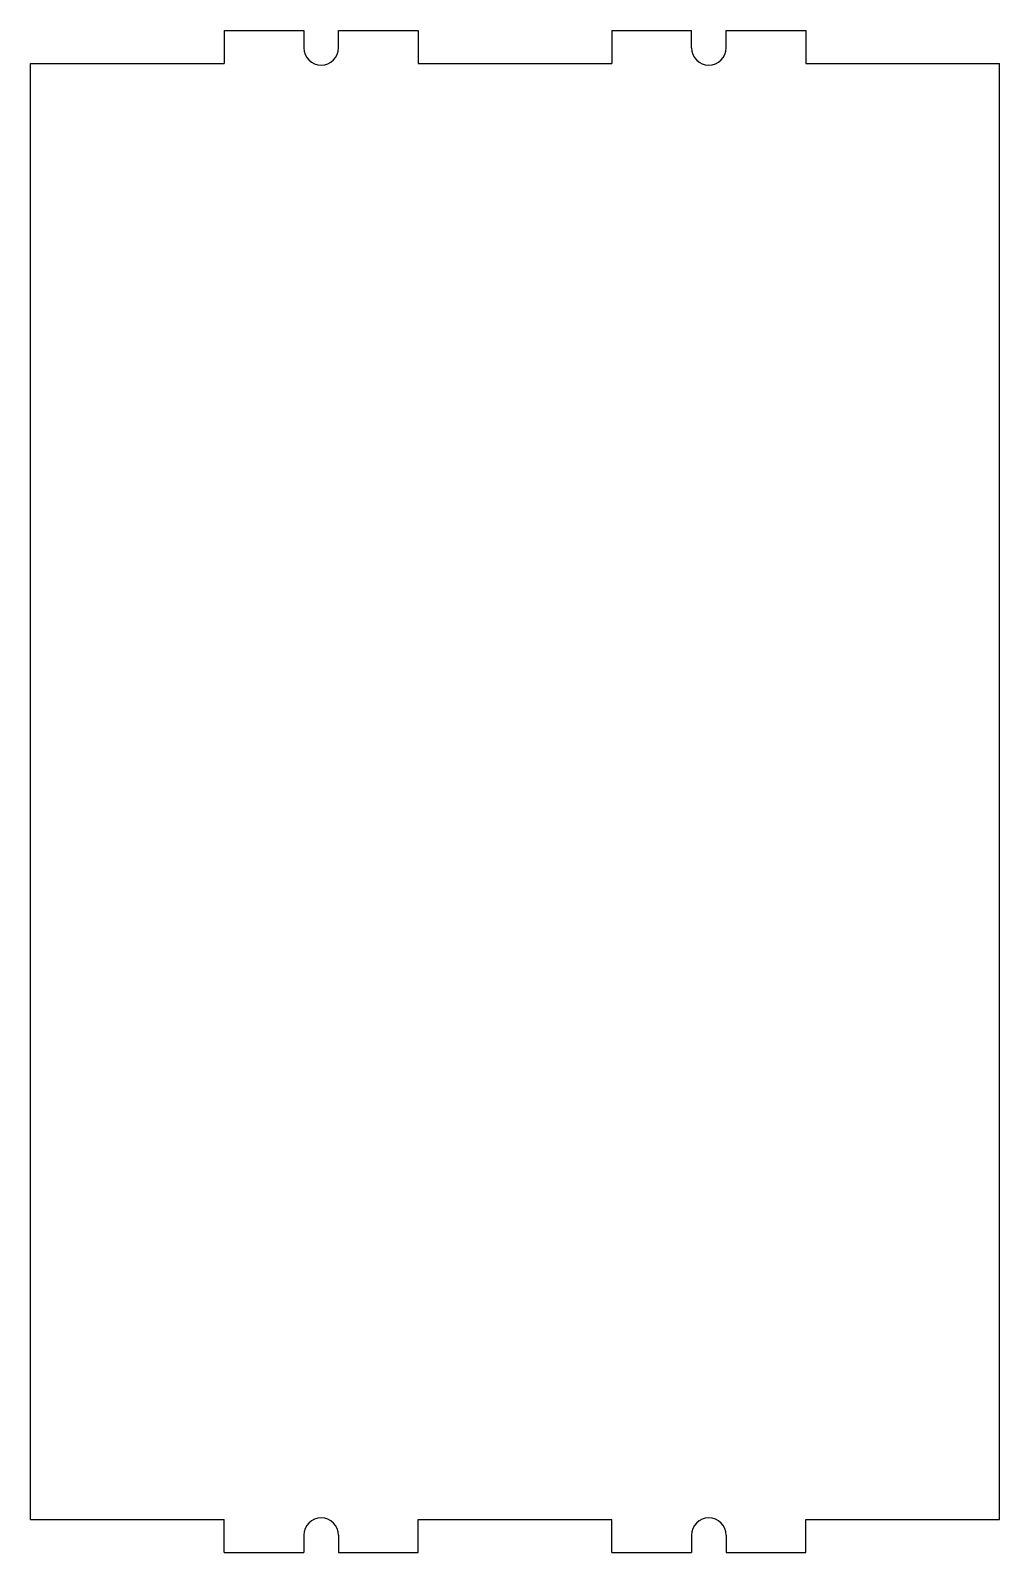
# Model space of a CAD drawing. Extents: x 0 to 3.5, y 0 to 5.5.
import ezdxf

# ---------------------------------------------------------------- set-up
doc = ezdxf.new("R2010")
doc.units = 0
doc.header["$MEASUREMENT"] = 0
doc.layers.add('VISIBLE', color=7, linetype='CONTINUOUS')

msp = doc.modelspace()

# ---------------------------------------------------------------- linework, layer by layer
at = {"layer": 'VISIBLE'}
for p, q in [((0.7, 5.5, 0.12), (0.9875, 5.5, 0.12)), ((0.9875, 5.5, 0.12), (0.9875, 5.4375, 0.12)), ((1.1125, 5.5, 0.12), (1.4, 5.5, 0.12)), ((1.1125, 5.4375, 0.12), (1.1125, 5.5, 0.12)), ((1.4, 5.5, 0.12), (1.4, 5.38, 0.12)), ((2.1, 5.5, 0.12), (2.3875, 5.5, 0.12)), ((2.1, 5.5, 0.12), (2.1, 5.38, 0.12)), ((2.3875, 5.4375, 0.12), (2.3875, 5.5, 0.12)), ((2.5125, 5.5, 0.12), (2.8, 5.5, 0.12)), ((2.5125, 5.4375, 0.12), (2.5125, 5.5, 0.12)), ((0.7, 5.5, 0.12), (0.7, 5.38, 0.12)), ((2.8, 5.5, 0.12), (2.8, 5.38, 0.12)), ((0, 5.38, 0.12), (0.7, 5.38, 0.12)), ((0, 0.12, 0.12), (0, 5.38, 0.12)), ((1.4, 5.38, 0.12), (2.1, 5.38, 0.12)), ((2.8, 5.38, 0.12), (3.5, 5.38, 0.12)), ((3.5, 0.12, 0.12), (3.5, 5.38, 0.12)), ((0, 0.12, 0.12), (0.7, 0.12, 0.12)), ((0.7, 0, 0.12), (0.7, 0.12, 0.12)), ((1.4, 0, 0.12), (1.4, 0.12, 0.12)), ((1.4, 0.12, 0.12), (2.1, 0.12, 0.12)), ((2.1, 0, 0.12), (2.1, 0.12, 0.12)), ((2.8, 0, 0.12), (2.8, 0.12, 0.12)), ((2.8, 0.12, 0.12), (3.5, 0.12, 0.12)), ((0.9875, 0.0625, 0.12), (0.9875, 0, 0.12)), ((1.1125, 0.0625, 0.12), (1.1125, 0, 0.12)), ((2.3875, 0.0625, 0.12), (2.3875, 0, 0.12)), ((2.5125, 0.0625, 0.12), (2.5125, 0, 0.12)), ((0.7, 0, 0.12), (0.9875, 0, 0.12)), ((1.1125, 0, 0.12), (1.4, 0, 0.12)), ((2.1, 0, 0.12), (2.3875, 0, 0.12)), ((2.5125, 0, 0.12), (2.8, 0, 0.12))]:
    msp.add_line(p, q, dxfattribs=at)
for centre, start, end in [((1.05, 5.4375, 0.12), 180, 0), ((2.45, 5.4375, 0.12), 180, 0), ((1.05, 0.0625, 0.12), 0, 180), ((2.45, 0.0625, 0.12), 0, 180)]:
    msp.add_arc(centre, 0.0625, start, end, dxfattribs=at)

doc.saveas('drawing.dxf')
